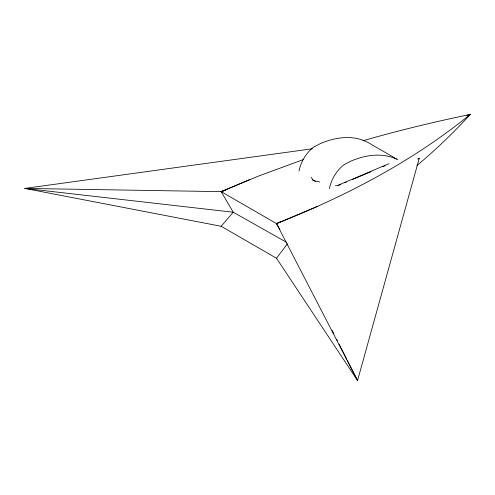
<?xml version="1.0" encoding="UTF-8"?>
<svg xmlns="http://www.w3.org/2000/svg" width="495" height="495" viewBox="0 0 495 495"><rect width="100%" height="100%" fill="white"/><g stroke="black" fill="none" stroke-linecap="round" stroke-linejoin="round"><path stroke-width="0.74" d="M312.258 148.785L24.75 188.416L221.154 226.277L276.507 258.235L357.545 380.575L419.265 158.239L417.867 158.876M276.507 258.235L287.502 243.713M221.154 226.277L233.244 212.231L221.154 191.645L24.75 188.416L233.244 212.231L286.63 242.358M416.963 165.509C435.848 149.707 453.686 132.648 470.25 114.425C434.195 121.881 398.382 130.532 363.002 140.741M417.972 159.074L419.265 158.239M357.545 380.575L347.434 360.614M281.408 221.364L276.507 223.604L221.154 191.645L258.607 176.028L303.336 159.582M338.524 185.464L340.64 184.567M344.873 182.773L346.283 182.179M352.632 179.487L370.972 171.728M382.963 166.648L385.085 165.757M223.381 191.008L221.154 191.645L249.468 179.728M388.946 163.678L336.996 185.693L335.499 185.371M317.586 206.316L276.507 223.604L357.569 380.562M466.896 115.514L470.25 114.425C412.44 161.494 345.621 196.311 276.507 223.604L279.947 229.457M221.154 191.645L225.559 190.235M319.82 182.018L313.094 180.576L311.386 177.303M396.501 158.932L368.039 142.504A119.567 69.034 -60 0 0 320.611 143.476L313.978 146.922A24.707 14.262 -60 0 0 299.017 171.084M312.141 179.407L315.451 181.319M332.133 330.375L333.871 333.809M336.656 339.31L337.349 340.684M339.087 344.118L346.741 359.234M329.466 188.663A24.707 14.262 -60 0 1 344.421 164.501L351.054 161.054A119.567 69.034 -60 0 1 397.838 159.743"/></g></svg>
